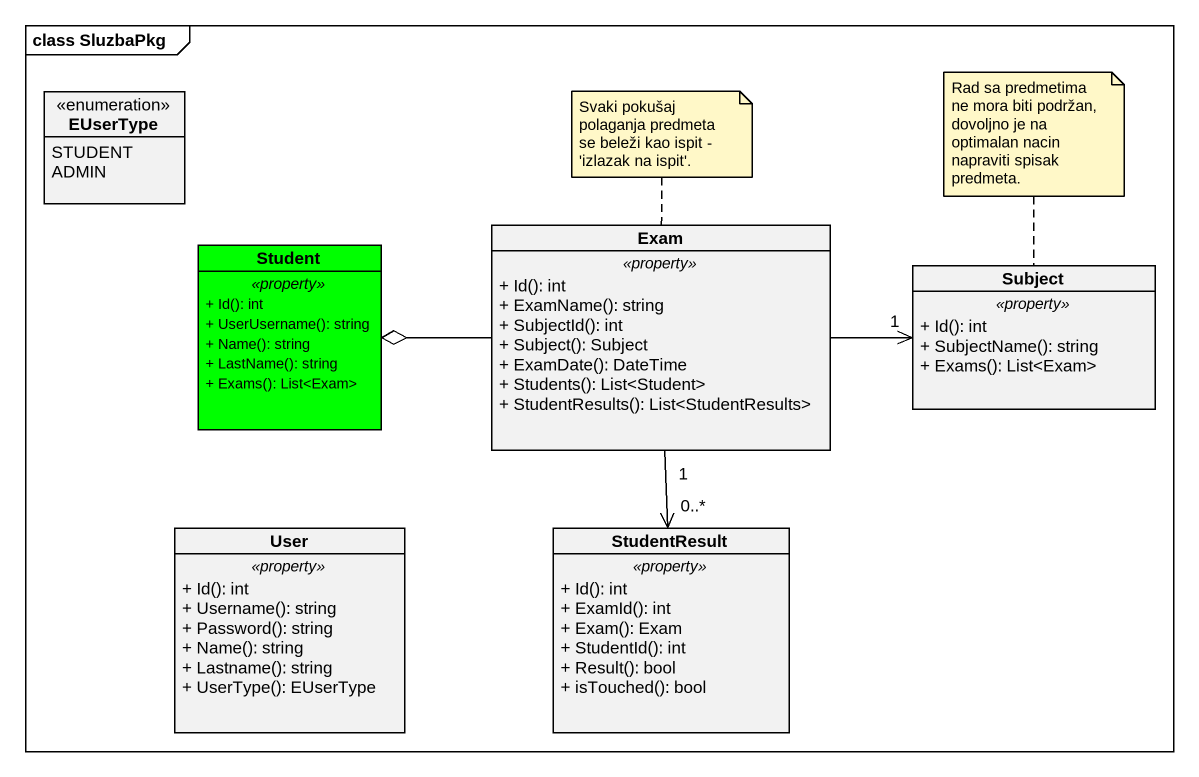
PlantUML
@startuml
mainframe class SluzbaPkg
hide circle
hide empty members
skinparam classAttributeIconSize 0
enum EUserType {
  STUDENT
  ADMIN
}
class Exam {
  .. <<property>> ..
  + Id(): int
  + ExamName(): string
  + SubjectId(): int
  + Subject(): Subject
  + ExamDate(): DateTime
  + Students(): List<Student>
  + StudentResults(): List<StudentResults>
}
class Student #00FF00 {
  .. <<property>> ..
  + Id(): int
  + UserUsername(): string
  + Name(): string
  + LastName(): string
  + Exams(): List<Exam>
}
class Subject {
  .. <<property>> ..
  + Id(): int
  + SubjectName(): string
  + Exams(): List<Exam>
}
class User {
  .. <<property>> ..
  + Id(): int
  + Username(): string
  + Password(): string
  + Name(): string
  + Lastname(): string
  + UserType(): EUserType
}
class StudentResult {
  .. <<property>> ..
  + Id(): int
  + ExamId(): int
  + Exam(): Exam
  + StudentId(): int
  + Result(): bool
  + isTouched(): bool
}
Exam -left-o Student
Exam -right-> "1" Subject
Exam "1" --> "0..*" StudentResult
note top of Subject : Rad sa predmetima ne mora biti podržan, dovoljno je na optimalan nacin napraviti spisak predmeta.
note top of Exam : Svaki pokušaj polaganja predmeta se beleži kao ispit - 'izlazak na ispit'.
@enduml
